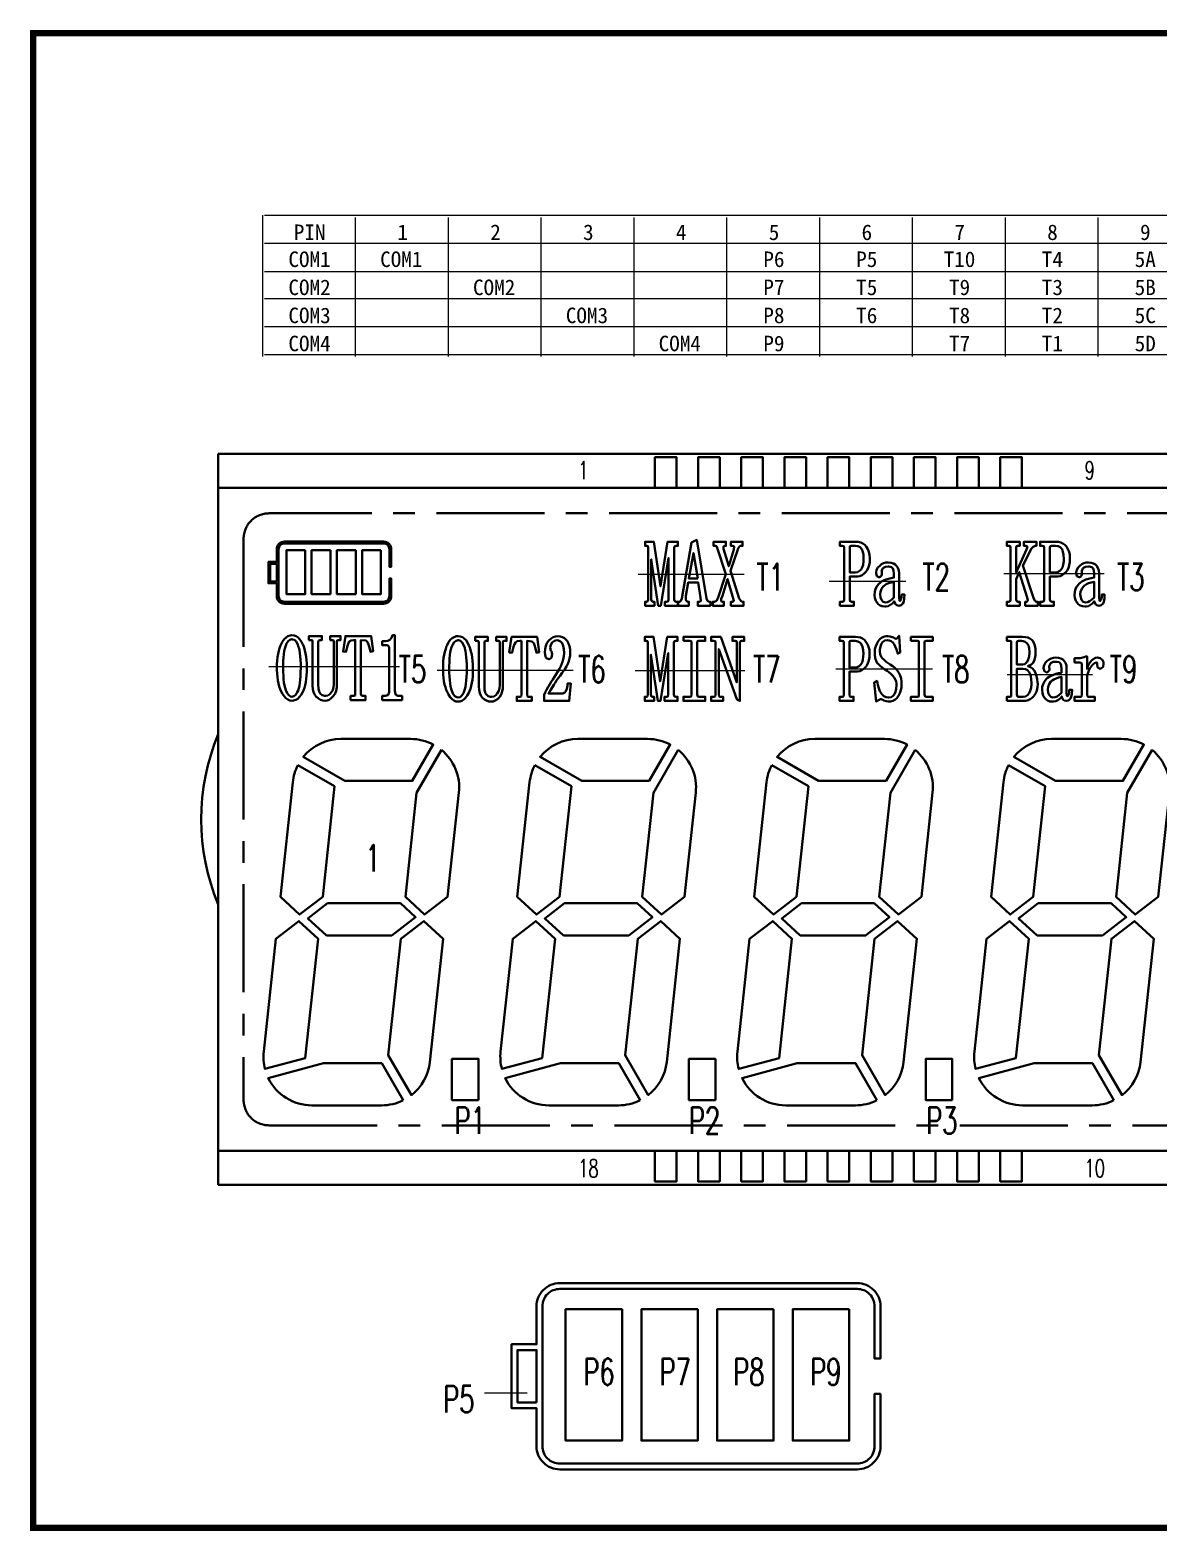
# Model space of a CAD drawing. Header units: millimetres. Extents: x 0 to 299, y 0 to 101.
# Drawn here: x 0 to 66.4, y 0 to 88.3 of the extents above; entities that cross this region are included whole.
import ezdxf

# ---------------------------------------------------------------- set-up
doc = ezdxf.new("R2010")
doc.units = ezdxf.units.MM
doc.linetypes.add('CENTER', pattern=[10.16, 6.35, -1.27, 1.27, -1.27])
doc.layers.get('0').update_dxf_attribs({"lineweight": 35})
doc.layers.add('DIM', color=3, linetype='Continuous', lineweight=18)
doc.layers.add('spec', color=7, linetype='Continuous', lineweight=18)
doc.styles.add('GB字体', font='txt.shx', dxfattribs={"width": 0.666667, "bigfont": 'gbcbig.shx'})
doc.styles.add('WMF-宋体0', font='')
doc.styles.get('WMF-宋体0').set_extended_font_data('宋体')

msp = doc.modelspace()

# ---------------------------------------------------------------- linework, layer by layer
for p, q in [((84.068, 63.385), (11.068, 63.385)), ((11.068, 63.385), (11.068, 20.385)), ((11.068, 22.385), (84.068, 22.385)), ((11.068, 20.385), (84.068, 20.385))]:
    msp.add_line(p, q)
for points in [[(38.043, 61.385), (38.043, 63.185), (36.773, 63.185), (36.773, 61.385)], [(40.583, 61.385), (40.583, 63.185), (39.313, 63.185), (39.313, 61.385)], [(43.123, 61.385), (43.123, 63.185), (41.853, 63.185), (41.853, 61.385)], [(45.663, 61.385), (45.663, 63.185), (44.393, 63.185), (44.393, 61.385)], [(48.203, 61.385), (48.203, 63.185), (46.933, 63.185), (46.933, 61.385)], [(50.743, 61.385), (50.743, 63.185), (49.473, 63.185), (49.473, 61.385)], [(53.283, 61.385), (53.283, 63.185), (52.013, 63.185), (52.013, 61.385)], [(55.823, 61.385), (55.823, 63.185), (54.553, 63.185), (54.553, 61.385)], [(58.363, 61.385), (58.363, 63.185), (57.093, 63.185), (57.093, 61.385)], [(84.068, 61.385), (11.068, 61.385)], [(38.043, 22.385), (38.043, 20.585), (36.773, 20.585), (36.773, 22.385)], [(40.583, 22.385), (40.583, 20.585), (39.313, 20.585), (39.313, 22.385)], [(43.123, 22.385), (43.123, 20.585), (41.853, 20.585), (41.853, 22.385)], [(45.663, 22.385), (45.663, 20.585), (44.393, 20.585), (44.393, 22.385)], [(48.203, 22.385), (48.203, 20.585), (46.933, 20.585), (46.933, 22.385)], [(50.743, 22.385), (50.743, 20.585), (49.473, 20.585), (49.473, 22.385)], [(53.283, 22.385), (53.283, 20.585), (52.013, 20.585), (52.013, 22.385)], [(55.823, 22.385), (55.823, 20.585), (54.553, 20.585), (54.553, 22.385)], [(58.363, 22.385), (58.363, 20.585), (57.093, 20.585), (57.093, 22.385)]]:
    msp.add_lwpolyline(points)
at = {"linetype": 'CENTER'}
msp.add_lwpolyline([(81.068, 59.885), (14.068, 59.885, 0.414214), (12.568, 58.385), (12.568, 25.385, 0.414214), (14.068, 23.885), (81.068, 23.885, 0.414214), (82.568, 25.385), (82.568, 58.385, 0.414214)], format="xyb", close=True, dxfattribs=at)
for points in [[(38.304, 54.731), (38.227, 54.688), (38.136, 54.688), (38.136, 54.448), (38.775, 54.448), (38.775, 54.688), (38.684, 54.688), (38.593, 54.774), (38.58, 54.836), (38.593, 55.036), (38.73, 55.819), (39.308, 55.819), (39.46, 54.927), (39.462, 54.919), (39.476, 54.731), (39.399, 54.688), (39.292, 54.688), (39.292, 54.448), (40.038, 54.448), (40.038, 54.688), (39.947, 54.688), (39.87, 54.731), (39.809, 54.883), (39.231, 58.32), (38.926, 58.169), (38.348, 54.883)], [(16.192, 57.71), (16.192, 55.135), (15.085, 55.135), (15.085, 57.71)], [(17.677, 57.71), (17.677, 55.135), (16.57, 55.135), (16.57, 57.71)], [(19.163, 57.71), (19.163, 55.135), (18.056, 55.135), (18.056, 57.71)], [(20.648, 57.71), (20.648, 55.135), (19.541, 55.135), (19.541, 57.71)], [(36.356, 54.71), (36.279, 54.688), (36.188, 54.688), (36.188, 54.448), (36.736, 54.448), (36.736, 54.688), (36.645, 54.688), (36.584, 54.71), (36.554, 54.819), (36.554, 57.17), (36.964, 54.448), (37.116, 54.448), (37.572, 57.257), (37.572, 54.819), (37.558, 54.71), (37.482, 54.688), (37.36, 54.688), (37.36, 54.448), (38.12, 54.448), (38.12, 54.688), (38.015, 54.688), (37.938, 54.71), (37.908, 54.819), (37.908, 57.864), (37.938, 57.951), (38.015, 57.972), (38.12, 57.972), (38.12, 58.211), (37.512, 58.211), (37.094, 55.596), (36.706, 58.211), (36.188, 58.211), (36.188, 57.972), (36.295, 57.972), (36.356, 57.951), (36.37, 57.864), (36.37, 54.819)], [(39.292, 56.058), (38.76, 56.058), (39.033, 57.542)], [(40.387, 54.731), (40.282, 54.688), (40.175, 54.688), (40.175, 54.448), (40.83, 54.448), (40.83, 54.688), (40.753, 54.688), (40.676, 54.71), (40.662, 54.797), (40.676, 54.861), (40.739, 55.036), (41.042, 56.016), (41.392, 54.819), (41.408, 54.71), (41.347, 54.688), (41.24, 54.688), (41.24, 54.448), (41.986, 54.448), (41.986, 54.688), (41.895, 54.688), (41.818, 54.731), (41.816, 54.733), (41.727, 54.883), (41.226, 56.494), (41.666, 57.821), (41.743, 57.93), (41.788, 57.972), (41.925, 57.972), (41.925, 58.211), (41.24, 58.211), (41.24, 57.972), (41.377, 57.972), (41.438, 57.93), (41.408, 57.755), (41.119, 56.775), (40.814, 57.799), (40.799, 57.93), (40.86, 57.972), (40.951, 57.972), (40.951, 58.211), (40.221, 58.211), (40.221, 57.972), (40.327, 57.972), (40.387, 57.951), (40.434, 57.864), (40.937, 56.297), (40.464, 54.883)], [(47.897, 57.864), (47.897, 54.819), (47.882, 54.71), (47.806, 54.688), (47.654, 54.688), (47.654, 54.448), (48.475, 54.448), (48.475, 54.688), (48.323, 54.688), (48.262, 54.71), (48.232, 54.819), (48.232, 56.167), (48.642, 56.167), (48.701, 56.169), (48.837, 56.196), (48.965, 56.251), (49.083, 56.337), (49.19, 56.449), (49.247, 56.524), (49.322, 56.663), (49.375, 56.829), (49.408, 57.018), (49.418, 57.234), (49.418, 57.25), (49.404, 57.443), (49.363, 57.621), (49.297, 57.783), (49.206, 57.93), (49.115, 58.029), (49.006, 58.11), (48.88, 58.167), (48.739, 58.201), (48.582, 58.211), (47.654, 58.211), (47.654, 57.972), (47.79, 57.972), (47.882, 57.951)], [(48.246, 57.951), (48.323, 57.972), (48.566, 57.972), (48.719, 57.947), (48.842, 57.889), (48.931, 57.799), (48.949, 57.769), (49.008, 57.619), (49.042, 57.434), (49.053, 57.211), (49.049, 57.064), (49.022, 56.859), (48.974, 56.699), (48.901, 56.581), (48.812, 56.495), (48.687, 56.429), (48.551, 56.406), (48.232, 56.406), (48.232, 57.864)], [(58.67, 54.926), (58.714, 54.753), (58.654, 54.688), (58.561, 54.688), (58.561, 54.448), (59.307, 54.448), (59.307, 54.688), (59.185, 54.688), (59.141, 54.731), (59.13, 54.742), (59.048, 54.906), (58.425, 56.82), (58.88, 57.733), (58.914, 57.798), (59.018, 57.908), (59.141, 57.972), (59.216, 57.972), (59.216, 58.211), (58.486, 58.211), (58.486, 57.972), (58.591, 57.972), (58.684, 57.93), (58.684, 57.928), (58.638, 57.755), (58.029, 56.406), (58.029, 57.864), (58.044, 57.951), (58.104, 57.972), (58.242, 57.972), (58.242, 58.211), (57.482, 58.211), (57.482, 57.972), (57.617, 57.972), (57.68, 57.951), (57.694, 57.864), (57.694, 54.819), (57.68, 54.71), (57.617, 54.688), (57.482, 54.688), (57.482, 54.448), (58.242, 54.448), (58.242, 54.688), (58.104, 54.688), (58.06, 54.71), (58.029, 54.819), (58.029, 56.016), (58.211, 56.428), (58.668, 54.927)], [(59.672, 57.864), (59.672, 54.819), (59.658, 54.71), (59.581, 54.688), (59.43, 54.688), (59.43, 54.448), (60.25, 54.448), (60.25, 54.688), (60.099, 54.688), (60.038, 54.71), (60.008, 54.819), (60.008, 56.167), (60.418, 56.167), (60.477, 56.169), (60.612, 56.196), (60.741, 56.251), (60.858, 56.337), (60.965, 56.449), (61.023, 56.524), (61.097, 56.663), (61.151, 56.829), (61.183, 57.018), (61.194, 57.234), (61.194, 57.25), (61.179, 57.443), (61.138, 57.621), (61.072, 57.783), (60.981, 57.93), (60.891, 58.029), (60.782, 58.11), (60.655, 58.167), (60.514, 58.201), (60.357, 58.211), (59.43, 58.211), (59.43, 57.972), (59.565, 57.972), (59.658, 57.951)], [(60.022, 57.951), (60.099, 57.972), (60.341, 57.972), (60.495, 57.947), (60.618, 57.889), (60.707, 57.799), (60.725, 57.769), (60.782, 57.619), (60.817, 57.434), (60.828, 57.211), (60.825, 57.064), (60.798, 56.859), (60.75, 56.699), (60.676, 56.581), (60.587, 56.495), (60.462, 56.429), (60.327, 56.406), (60.008, 56.406), (60.008, 57.864)], [(14.515, 55.882), (14.515, 56.91), (14.139, 56.91), (14.139, 55.882)], [(50.016, 54.469), (50.148, 54.421), (50.301, 54.405), (50.36, 54.407), (50.497, 54.433), (50.621, 54.492), (50.626, 54.494), (50.749, 54.581), (50.849, 54.71), (50.858, 54.667), (50.94, 54.514), (50.997, 54.476), (51.138, 54.448), (51.256, 54.476), (51.366, 54.58), (51.413, 54.687), (51.446, 54.867), (51.457, 55.1), (51.291, 55.1), (51.288, 54.976), (51.259, 54.819), (51.198, 54.731), (51.154, 54.753), (51.138, 54.927), (51.138, 56.342), (51.122, 56.522), (51.065, 56.686), (50.97, 56.82), (50.911, 56.877), (50.799, 56.941), (50.662, 56.981), (50.499, 56.993), (50.365, 56.984), (50.228, 56.948), (50.105, 56.886), (49.996, 56.799), (49.896, 56.699), (49.812, 56.558), (49.784, 56.406), (49.786, 56.365), (49.83, 56.189), (49.952, 56.124), (50.012, 56.132), (50.103, 56.233), (50.121, 56.29), (50.119, 56.472), (50.112, 56.499), (50.18, 56.645), (50.219, 56.683), (50.337, 56.736), (50.499, 56.754), (50.542, 56.754), (50.695, 56.722), (50.772, 56.645), (50.815, 56.52), (50.835, 56.319), (50.835, 56.101), (50.669, 56.071), (50.505, 56.03), (50.357, 55.983), (50.225, 55.93), (50.112, 55.871), (50.016, 55.805), (49.936, 55.732), (49.93, 55.727), (49.827, 55.589), (49.752, 55.434), (49.707, 55.265), (49.693, 55.079), (49.709, 54.911), (49.764, 54.746), (49.861, 54.601), (49.907, 54.549)], [(61.791, 54.469), (61.923, 54.421), (62.077, 54.405), (62.136, 54.407), (62.273, 54.433), (62.396, 54.492), (62.401, 54.494), (62.524, 54.581), (62.624, 54.71), (62.633, 54.667), (62.715, 54.514), (62.772, 54.476), (62.913, 54.448), (63.031, 54.476), (63.142, 54.58), (63.188, 54.687), (63.222, 54.867), (63.233, 55.1), (63.067, 55.1), (63.063, 54.976), (63.035, 54.819), (62.974, 54.731), (62.929, 54.753), (62.913, 54.927), (62.913, 56.342), (62.897, 56.522), (62.84, 56.686), (62.746, 56.82), (62.685, 56.877), (62.574, 56.941), (62.437, 56.981), (62.275, 56.993), (62.141, 56.984), (62.004, 56.948), (61.881, 56.886), (61.772, 56.799), (61.672, 56.699), (61.588, 56.558), (61.559, 56.406), (61.561, 56.365), (61.606, 56.189), (61.727, 56.124), (61.788, 56.132), (61.879, 56.233), (61.897, 56.29), (61.895, 56.472), (61.888, 56.499), (61.955, 56.645), (61.995, 56.683), (62.112, 56.736), (62.275, 56.754), (62.318, 56.754), (62.471, 56.722), (62.548, 56.645), (62.59, 56.52), (62.61, 56.319), (62.61, 56.101), (62.444, 56.071), (62.28, 56.03), (62.132, 55.983), (62, 55.93), (61.888, 55.871), (61.791, 55.805), (61.711, 55.732), (61.706, 55.727), (61.602, 55.589), (61.527, 55.434), (61.483, 55.265), (61.468, 55.079), (61.485, 54.911), (61.54, 54.746), (61.636, 54.601), (61.683, 54.549)], [(50.332, 54.644), (50.2, 54.681), (50.103, 54.797), (50.05, 54.927), (50.027, 55.122), (50.044, 55.275), (50.105, 55.436), (50.21, 55.58), (50.28, 55.645), (50.385, 55.712), (50.513, 55.771), (50.662, 55.821), (50.835, 55.862), (50.835, 54.927), (50.811, 54.906), (50.69, 54.799), (50.576, 54.71), (50.465, 54.663)], [(62.107, 54.644), (61.975, 54.681), (61.879, 54.797), (61.825, 54.927), (61.802, 55.122), (61.82, 55.275), (61.881, 55.436), (61.986, 55.58), (62.055, 55.645), (62.161, 55.712), (62.289, 55.771), (62.437, 55.821), (62.61, 55.862), (62.61, 54.927), (62.587, 54.906), (62.466, 54.799), (62.351, 54.71), (62.241, 54.663)], [(14.772, 52.189), (14.742, 52.119), (14.686, 51.962), (14.638, 51.797), (14.599, 51.618), (14.569, 51.429), (14.545, 51.229), (14.533, 51.019), (14.529, 50.798), (14.529, 50.675), (14.54, 50.457), (14.558, 50.25), (14.585, 50.057), (14.622, 49.875), (14.669, 49.706), (14.724, 49.549), (14.788, 49.405), (14.856, 49.273), (14.954, 49.124), (15.059, 49.009), (15.17, 48.926), (15.288, 48.877), (15.411, 48.86), (15.51, 48.869), (15.634, 48.91), (15.75, 48.982), (15.857, 49.083), (15.956, 49.217), (16.051, 49.383), (16.087, 49.467), (16.142, 49.619), (16.188, 49.783), (16.226, 49.959), (16.256, 50.15), (16.278, 50.352), (16.29, 50.568), (16.294, 50.798), (16.294, 50.839), (16.288, 51.051), (16.272, 51.254), (16.249, 51.449), (16.217, 51.636), (16.174, 51.814), (16.124, 51.984), (16.065, 52.146), (16.056, 52.166), (15.976, 52.332), (15.885, 52.469), (15.782, 52.574), (15.669, 52.651), (15.546, 52.696), (15.411, 52.712), (15.304, 52.701), (15.179, 52.66), (15.065, 52.589), (14.958, 52.487), (14.861, 52.353)], [(15.23, 49.18), (15.134, 49.306), (15.047, 49.492), (15.007, 49.611), (14.974, 49.761), (14.945, 49.931), (14.922, 50.122), (14.906, 50.334), (14.897, 50.566), (14.893, 50.819), (14.895, 50.939), (14.9, 51.179), (14.913, 51.399), (14.933, 51.597), (14.959, 51.773), (14.991, 51.927), (15.031, 52.059), (15.1, 52.219), (15.193, 52.36), (15.296, 52.444), (15.411, 52.473), (15.437, 52.471), (15.555, 52.435), (15.657, 52.346), (15.741, 52.207), (15.807, 52.016), (15.814, 51.987), (15.849, 51.834), (15.878, 51.666), (15.899, 51.479), (15.915, 51.276), (15.926, 51.056), (15.928, 50.819), (15.928, 50.803), (15.924, 50.544), (15.915, 50.309), (15.899, 50.095), (15.878, 49.906), (15.851, 49.736), (15.817, 49.592), (15.776, 49.469), (15.728, 49.356), (15.637, 49.214), (15.532, 49.128), (15.411, 49.099), (15.337, 49.112)], [(16.415, 52.428), (16.538, 52.428), (16.613, 52.407), (16.629, 52.319), (16.629, 49.756), (16.647, 49.545), (16.69, 49.365), (16.754, 49.217), (16.841, 49.099), (16.85, 49.091), (16.966, 48.991), (17.089, 48.918), (17.221, 48.875), (17.358, 48.86), (17.478, 48.875), (17.605, 48.923), (17.728, 49.005), (17.845, 49.121), (17.867, 49.149), (17.951, 49.289), (18.011, 49.451), (18.047, 49.633), (18.06, 49.84), (18.06, 52.319), (18.074, 52.407), (18.134, 52.428), (18.272, 52.428), (18.272, 52.667), (17.664, 52.667), (17.664, 52.428), (17.801, 52.428), (17.862, 52.407), (17.876, 52.319), (17.876, 49.84), (17.862, 49.656), (17.81, 49.485), (17.724, 49.339), (17.644, 49.246), (17.524, 49.169), (17.389, 49.144), (17.326, 49.148), (17.189, 49.187), (17.086, 49.274), (17.078, 49.281), (17.014, 49.401), (16.977, 49.579), (16.962, 49.818), (16.962, 52.319), (16.995, 52.407), (17.055, 52.428), (17.177, 52.428), (17.177, 52.667), (16.415, 52.667)], [(19.124, 49.165), (19.048, 49.144), (18.866, 49.144), (18.866, 48.903), (19.749, 48.903), (19.749, 49.144), (19.565, 49.144), (19.504, 49.165), (19.474, 49.274), (19.474, 52.428), (19.761, 52.403), (19.854, 52.319), (19.865, 52.3), (19.911, 52.178), (19.968, 51.989), (20.038, 51.732), (20.189, 51.775), (20.068, 52.667), (18.561, 52.667), (18.423, 51.754), (18.591, 51.732), (18.621, 51.855), (18.686, 52.084), (18.741, 52.246), (18.789, 52.341), (18.893, 52.407), (19.048, 52.428), (19.139, 52.428), (19.139, 49.274)], [(21.263, 52.556), (21.163, 52.449), (21.054, 52.385), (20.905, 52.364), (20.723, 52.364), (20.723, 52.125), (21.026, 52.125), (21.103, 52.08), (21.133, 51.993), (21.133, 49.447), (21.128, 49.36), (21.072, 49.208), (21.046, 49.182), (20.905, 49.144), (20.723, 49.144), (20.723, 48.903), (21.893, 48.903), (21.893, 49.144), (21.697, 49.144), (21.648, 49.146), (21.529, 49.208), (21.499, 49.253), (21.468, 49.447), (21.468, 52.712), (21.331, 52.712)], [(24.543, 52.138), (24.515, 52.068), (24.458, 51.911), (24.41, 51.745), (24.37, 51.567), (24.34, 51.378), (24.319, 51.178), (24.304, 50.968), (24.301, 50.746), (24.303, 50.623), (24.311, 50.406), (24.329, 50.199), (24.358, 50.006), (24.394, 49.824), (24.44, 49.655), (24.495, 49.498), (24.559, 49.353), (24.629, 49.221), (24.727, 49.073), (24.831, 48.957), (24.941, 48.875), (25.059, 48.825), (25.184, 48.809), (25.284, 48.818), (25.405, 48.859), (25.521, 48.931), (25.628, 49.032), (25.73, 49.166), (25.822, 49.332), (25.858, 49.416), (25.913, 49.567), (25.96, 49.731), (25.999, 49.908), (26.027, 50.099), (26.049, 50.3), (26.061, 50.516), (26.065, 50.746), (26.065, 50.787), (26.06, 51), (26.045, 51.203), (26.02, 51.397), (25.988, 51.585), (25.947, 51.763), (25.897, 51.933), (25.837, 52.095), (25.829, 52.115), (25.747, 52.28), (25.656, 52.418), (25.553, 52.523), (25.441, 52.6), (25.318, 52.644), (25.184, 52.66), (25.077, 52.65), (24.952, 52.609), (24.836, 52.537), (24.729, 52.436), (24.633, 52.302)], [(25.004, 49.129), (24.905, 49.255), (24.818, 49.441), (24.779, 49.56), (24.745, 49.71), (24.716, 49.879), (24.695, 50.07), (24.679, 50.283), (24.668, 50.515), (24.666, 50.768), (24.666, 50.887), (24.674, 51.128), (24.686, 51.348), (24.706, 51.546), (24.731, 51.722), (24.763, 51.876), (24.802, 52.008), (24.873, 52.168), (24.966, 52.309), (25.07, 52.393), (25.184, 52.421), (25.209, 52.42), (25.328, 52.384), (25.428, 52.295), (25.512, 52.156), (25.578, 51.965), (25.587, 51.936), (25.621, 51.783), (25.649, 51.615), (25.672, 51.428), (25.689, 51.224), (25.697, 51.005), (25.701, 50.768), (25.701, 50.752), (25.697, 50.493), (25.687, 50.258), (25.672, 50.044), (25.651, 49.855), (25.623, 49.685), (25.589, 49.541), (25.548, 49.417), (25.501, 49.305), (25.408, 49.162), (25.303, 49.077), (25.184, 49.048), (25.109, 49.061)], [(26.188, 52.377), (26.309, 52.377), (26.386, 52.355), (26.4, 52.268), (26.4, 49.767), (26.402, 49.705), (26.42, 49.494), (26.461, 49.314), (26.525, 49.166), (26.614, 49.048), (26.621, 49.039), (26.739, 48.939), (26.862, 48.866), (26.992, 48.823), (27.132, 48.809), (27.251, 48.823), (27.376, 48.872), (27.499, 48.954), (27.619, 49.07), (27.64, 49.098), (27.724, 49.237), (27.783, 49.4), (27.818, 49.582), (27.831, 49.789), (27.831, 52.268), (27.847, 52.355), (27.908, 52.377), (28.043, 52.377), (28.043, 52.616), (27.435, 52.616), (27.435, 52.377), (27.572, 52.377), (27.633, 52.355), (27.649, 52.268), (27.649, 49.789), (27.633, 49.605), (27.583, 49.434), (27.496, 49.287), (27.415, 49.195), (27.296, 49.118), (27.162, 49.093), (27.098, 49.096), (26.962, 49.136), (26.857, 49.223), (26.85, 49.23), (26.786, 49.35), (26.748, 49.528), (26.736, 49.767), (26.736, 52.268), (26.766, 52.355), (26.827, 52.377), (26.948, 52.377), (26.948, 52.616), (26.188, 52.616)], [(28.896, 49.114), (28.821, 49.093), (28.637, 49.093), (28.637, 48.852), (29.52, 48.852), (29.52, 49.093), (29.338, 49.093), (29.276, 49.114), (29.245, 49.223), (29.245, 52.377), (29.533, 52.352), (29.627, 52.268), (29.638, 52.248), (29.682, 52.127), (29.741, 51.938), (29.809, 51.681), (29.961, 51.724), (29.839, 52.616), (28.334, 52.616), (28.197, 51.703), (28.364, 51.681), (28.395, 51.804), (28.457, 52.033), (28.514, 52.195), (28.562, 52.289), (28.664, 52.355), (28.821, 52.377), (28.912, 52.377), (28.912, 49.223)], [(31.621, 49.753), (31.582, 49.555), (31.529, 49.417), (31.468, 49.341), (31.347, 49.287), (30.508, 49.287), (30.544, 49.341), (30.63, 49.48), (30.769, 49.701), (30.824, 49.79), (30.903, 49.912), (30.988, 50.042), (31.084, 50.181), (31.188, 50.331), (31.3, 50.49), (31.422, 50.659), (31.463, 50.714), (31.563, 50.869), (31.639, 51.025), (31.696, 51.18), (31.744, 51.342), (31.777, 51.531), (31.787, 51.724), (31.78, 51.877), (31.748, 52.063), (31.689, 52.229), (31.605, 52.377), (31.555, 52.445), (31.456, 52.539), (31.336, 52.607), (31.199, 52.646), (31.042, 52.66), (30.911, 52.646), (30.781, 52.602), (30.658, 52.527), (30.54, 52.421), (30.501, 52.377), (30.412, 52.239), (30.348, 52.081), (30.309, 51.902), (30.296, 51.703), (30.307, 51.56), (30.357, 51.397), (30.392, 51.358), (30.524, 51.312), (30.56, 51.314), (30.676, 51.376), (30.69, 51.406), (30.722, 51.594), (30.676, 51.769), (30.655, 51.804), (30.615, 51.986), (30.639, 52.148), (30.722, 52.289), (30.742, 52.309), (30.862, 52.393), (30.995, 52.421), (31.093, 52.411), (31.22, 52.354), (31.316, 52.247), (31.322, 52.238), (31.377, 52.088), (31.411, 51.902), (31.422, 51.681), (31.422, 51.66), (31.409, 51.485), (31.373, 51.296), (31.316, 51.094), (31.299, 51.051), (31.233, 50.896), (31.156, 50.739), (31.067, 50.581), (30.965, 50.42), (30.862, 50.268), (30.758, 50.113), (30.665, 49.967), (30.581, 49.83), (30.508, 49.701), (30.49, 49.671), (30.389, 49.501), (30.309, 49.344), (30.25, 49.202), (30.25, 48.852), (31.727, 48.852), (31.818, 49.876), (31.636, 49.876)], [(36.338, 49.114), (36.261, 49.093), (36.17, 49.093), (36.17, 48.852), (36.718, 48.852), (36.718, 49.093), (36.627, 49.093), (36.566, 49.114), (36.536, 49.223), (36.536, 51.574), (36.946, 48.852), (37.097, 48.852), (37.554, 51.661), (37.554, 49.223), (37.54, 49.114), (37.463, 49.093), (37.342, 49.093), (37.342, 48.852), (38.102, 48.852), (38.102, 49.093), (37.996, 49.093), (37.92, 49.114), (37.889, 49.223), (37.889, 52.268), (37.92, 52.355), (37.996, 52.377), (38.102, 52.377), (38.102, 52.616), (37.493, 52.616), (37.076, 50.001), (36.687, 52.616), (36.17, 52.616), (36.17, 52.377), (36.277, 52.377), (36.338, 52.355), (36.352, 52.268), (36.352, 49.223)], [(38.451, 52.377), (38.833, 52.377), (38.908, 52.355), (38.924, 52.268), (38.924, 49.223), (38.908, 49.114), (38.833, 49.093), (38.451, 49.093), (38.451, 48.852), (39.73, 48.852), (39.73, 49.093), (39.35, 49.093), (39.29, 49.114), (39.259, 49.223), (39.259, 52.268), (39.274, 52.355), (39.35, 52.377), (39.73, 52.377), (39.73, 52.616), (38.451, 52.616)], [(40.324, 49.114), (40.248, 49.093), (40.08, 49.093), (40.08, 48.852), (40.781, 48.852), (40.781, 49.093), (40.613, 49.093), (40.553, 49.114), (40.522, 49.223), (40.522, 51.902), (41.587, 48.961), (41.632, 48.918), (41.769, 48.852), (41.769, 52.268), (41.8, 52.355), (41.86, 52.377), (42.028, 52.377), (42.028, 52.616), (41.329, 52.616), (41.329, 52.377), (41.496, 52.377), (41.571, 52.355), (41.587, 52.268), (41.587, 49.94), (40.644, 52.616), (40.08, 52.616), (40.08, 52.377), (40.233, 52.377), (40.324, 52.355), (40.339, 52.268), (40.339, 49.223)], [(47.879, 52.268), (47.879, 49.223), (47.863, 49.114), (47.788, 49.093), (47.635, 49.093), (47.635, 48.852), (48.457, 48.852), (48.457, 49.093), (48.306, 49.093), (48.245, 49.114), (48.215, 49.223), (48.215, 50.572), (48.625, 50.572), (48.684, 50.573), (48.819, 50.6), (48.946, 50.655), (49.064, 50.741), (49.173, 50.853), (49.23, 50.928), (49.305, 51.067), (49.358, 51.233), (49.39, 51.422), (49.401, 51.638), (49.401, 51.654), (49.387, 51.847), (49.346, 52.025), (49.28, 52.188), (49.189, 52.334), (49.098, 52.434), (48.989, 52.514), (48.862, 52.571), (48.721, 52.605), (48.564, 52.616), (47.635, 52.616), (47.635, 52.377), (47.772, 52.377), (47.863, 52.355)], [(48.229, 52.355), (48.306, 52.377), (48.548, 52.377), (48.702, 52.352), (48.823, 52.293), (48.914, 52.204), (48.932, 52.173), (48.989, 52.024), (49.024, 51.838), (49.035, 51.615), (49.032, 51.469), (49.005, 51.264), (48.957, 51.103), (48.884, 50.985), (48.794, 50.9), (48.669, 50.834), (48.534, 50.811), (48.215, 50.811), (48.215, 52.268)], [(50.223, 48.897), (50.243, 48.882), (50.368, 48.827), (50.512, 48.809), (50.633, 48.818), (50.771, 48.856), (50.894, 48.92), (50.999, 49.014), (51.09, 49.136), (51.099, 49.152), (51.183, 49.307), (51.242, 49.476), (51.276, 49.658), (51.288, 49.853), (51.283, 49.987), (51.252, 50.172), (51.199, 50.345), (51.12, 50.506), (51.087, 50.566), (50.999, 50.684), (50.892, 50.793), (50.765, 50.893), (50.617, 50.985), (50.548, 51.035), (50.384, 51.158), (50.253, 51.264), (50.161, 51.351), (50.1, 51.421), (50.032, 51.571), (50.009, 51.769), (50.013, 51.858), (50.041, 52.045), (50.1, 52.225), (50.177, 52.33), (50.295, 52.398), (50.451, 52.421), (50.544, 52.412), (50.673, 52.363), (50.785, 52.268), (50.839, 52.189), (50.908, 52.05), (50.981, 51.867), (51.06, 51.638), (51.197, 51.703), (51.136, 52.682), (51.095, 52.632), (50.999, 52.53), (50.953, 52.507), (50.912, 52.516), (50.771, 52.594), (50.74, 52.609), (50.608, 52.648), (50.466, 52.66), (50.371, 52.655), (50.23, 52.623), (50.105, 52.562), (49.997, 52.473), (49.904, 52.355), (49.838, 52.243), (49.763, 52.074), (49.72, 51.901), (49.706, 51.724), (49.709, 51.572), (49.736, 51.374), (49.786, 51.207), (49.857, 51.071), (49.92, 51.003), (50.018, 50.916), (50.136, 50.821), (50.275, 50.721), (50.435, 50.614), (50.53, 50.548), (50.66, 50.44), (50.767, 50.331), (50.846, 50.224), (50.872, 50.183), (50.956, 50.013), (50.983, 49.853), (50.981, 49.769), (50.963, 49.555), (50.924, 49.38), (50.862, 49.244), (50.79, 49.148), (50.674, 49.073), (50.526, 49.048), (50.505, 49.048), (50.368, 49.075), (50.243, 49.139), (50.132, 49.244), (50.082, 49.307), (50.011, 49.432), (49.948, 49.594), (49.891, 49.792), (49.841, 50.028), (49.676, 49.94), (49.797, 48.809), (49.852, 48.848), (49.965, 48.918), (50.025, 48.961), (50.079, 48.954)], [(51.836, 52.377), (52.216, 52.377), (52.292, 52.355), (52.307, 52.268), (52.307, 49.223), (52.292, 49.114), (52.216, 49.093), (51.836, 49.093), (51.836, 48.852), (53.115, 48.852), (53.115, 49.093), (52.733, 49.093), (52.672, 49.114), (52.642, 49.223), (52.642, 52.268), (52.658, 52.355), (52.733, 52.377), (53.115, 52.377), (53.115, 52.616), (51.836, 52.616)], [(57.482, 48.852), (58.47, 48.852), (58.586, 48.859), (58.728, 48.891), (58.855, 48.948), (58.967, 49.029), (59.064, 49.136), (59.092, 49.171), (59.18, 49.31), (59.242, 49.469), (59.28, 49.651), (59.292, 49.853), (59.29, 49.935), (59.271, 50.129), (59.231, 50.313), (59.171, 50.484), (59.162, 50.506), (59.087, 50.638), (58.987, 50.748), (58.862, 50.834), (58.714, 50.898), (58.746, 50.909), (58.887, 50.982), (58.998, 51.08), (59.078, 51.203), (59.126, 51.348), (59.16, 51.535), (59.171, 51.747), (59.162, 51.92), (59.13, 52.111), (59.071, 52.27), (58.987, 52.398), (58.942, 52.443), (58.837, 52.519), (58.712, 52.573), (58.57, 52.605), (58.409, 52.616), (57.482, 52.616), (57.482, 52.377), (57.633, 52.377), (57.724, 52.355), (57.74, 52.268), (57.74, 49.223), (57.724, 49.114), (57.649, 49.093), (57.482, 49.093)], [(58.09, 52.355), (58.167, 52.377), (58.332, 52.377), (58.432, 52.368), (58.564, 52.318), (58.668, 52.225), (58.743, 52.116), (58.789, 51.947), (58.805, 51.724), (58.805, 51.672), (58.786, 51.46), (58.739, 51.289), (58.668, 51.158), (58.648, 51.132), (58.532, 51.021), (58.409, 50.985), (58.074, 50.985), (58.074, 52.268)], [(59.874, 48.873), (60.006, 48.825), (60.159, 48.809), (60.218, 48.811), (60.357, 48.838), (60.478, 48.897), (60.484, 48.898), (60.607, 48.986), (60.707, 49.114), (60.716, 49.071), (60.798, 48.918), (60.855, 48.881), (60.996, 48.852), (61.115, 48.881), (61.224, 48.984), (61.27, 49.091), (61.304, 49.271), (61.317, 49.505), (61.149, 49.505), (61.145, 49.38), (61.119, 49.223), (61.056, 49.136), (61.012, 49.157), (60.996, 49.332), (60.996, 50.746), (60.98, 50.927), (60.924, 51.091), (60.83, 51.224), (60.769, 51.282), (60.657, 51.346), (60.519, 51.385), (60.357, 51.397), (60.223, 51.389), (60.086, 51.353), (59.965, 51.29), (59.856, 51.203), (59.754, 51.103), (59.67, 50.962), (59.642, 50.811), (59.644, 50.77), (59.688, 50.593), (59.809, 50.529), (59.87, 50.536), (59.961, 50.638), (59.979, 50.695), (59.977, 50.877), (59.97, 50.903), (60.038, 51.05), (60.077, 51.087), (60.195, 51.141), (60.357, 51.158), (60.4, 51.158), (60.553, 51.126), (60.632, 51.05), (60.673, 50.925), (60.692, 50.723), (60.692, 50.506), (60.526, 50.475), (60.362, 50.434), (60.214, 50.388), (60.082, 50.334), (59.97, 50.275), (59.874, 50.209), (59.793, 50.136), (59.79, 50.131), (59.685, 49.994), (59.61, 49.838), (59.565, 49.669), (59.551, 49.483), (59.567, 49.316), (59.622, 49.15), (59.718, 49.005), (59.765, 48.954)], [(62.792, 51.05), (62.788, 51.01), (62.822, 50.832), (62.849, 50.802), (62.974, 50.746), (63.01, 50.748), (63.127, 50.832), (63.14, 50.862), (63.172, 51.05), (63.163, 51.132), (63.081, 51.289), (63.077, 51.292), (62.968, 51.373), (62.822, 51.397), (62.819, 51.397), (62.688, 51.376), (62.564, 51.31), (62.442, 51.203), (62.43, 51.189), (62.328, 51.053), (62.25, 50.896), (62.198, 50.723), (62.198, 51.463), (62.093, 51.463), (62.025, 51.431), (61.879, 51.376), (61.766, 51.362), (61.636, 51.355), (61.468, 51.355), (61.468, 51.116), (61.804, 51.116), (61.879, 51.071), (61.895, 50.985), (61.895, 49.223), (61.879, 49.114), (61.804, 49.093), (61.468, 49.093), (61.468, 48.852), (62.655, 48.852), (62.655, 49.093), (62.289, 49.093), (62.228, 49.114), (62.198, 49.223), (62.198, 50.354), (62.235, 50.461), (62.31, 50.641), (62.389, 50.795), (62.473, 50.919), (62.501, 50.952), (62.631, 51.075), (62.731, 51.116), (62.792, 51.094)], [(58.573, 50.714), (58.695, 50.65), (58.789, 50.55), (58.832, 50.47), (58.885, 50.313), (58.916, 50.122), (58.926, 49.897), (58.925, 49.826), (58.905, 49.619), (58.86, 49.446), (58.789, 49.31), (58.7, 49.191), (58.582, 49.116), (58.439, 49.093), (58.167, 49.093), (58.104, 49.114), (58.074, 49.223), (58.074, 50.746), (58.379, 50.746), (58.429, 50.745)], [(60.189, 49.048), (60.057, 49.086), (59.961, 49.202), (59.909, 49.332), (59.886, 49.526), (59.902, 49.68), (59.963, 49.84), (60.068, 49.985), (60.139, 50.049), (60.245, 50.117), (60.371, 50.176), (60.521, 50.226), (60.692, 50.267), (60.692, 49.332), (60.669, 49.31), (60.548, 49.203), (60.434, 49.114), (60.323, 49.068)], [(17.449, 35.047), (21.289, 35.047), (22.688, 36.126), (21.794, 36.953), (17.511, 36.953), (16.354, 36.06)], [(31.387, 35.047), (35.227, 35.047), (36.626, 36.126), (35.733, 36.953), (31.45, 36.953), (30.292, 36.06)], [(45.325, 35.047), (49.165, 35.047), (50.564, 36.126), (49.671, 36.953), (45.388, 36.953), (44.23, 36.06)], [(59.263, 35.047), (63.103, 35.047), (64.502, 36.126), (63.609, 36.953), (59.326, 36.953), (58.168, 36.06)], [(26.391, 25.376), (24.83, 25.376), (24.83, 27.795), (26.391, 27.795)], [(40.329, 25.376), (38.768, 25.376), (38.768, 27.795), (40.329, 27.795)], [(54.267, 25.376), (52.706, 25.376), (52.706, 27.795), (54.267, 27.795)], [(34.836, 13.069), (34.836, 5.343), (31.514, 5.343), (31.514, 13.069)], [(39.292, 13.069), (39.292, 5.343), (35.971, 5.343), (35.971, 13.069)], [(43.749, 13.069), (43.749, 5.343), (40.427, 5.343), (40.427, 13.069)], [(48.205, 13.069), (48.205, 5.343), (44.883, 5.343), (44.883, 13.069)], [(29.804, 7.585), (29.804, 10.668), (28.678, 10.668), (28.678, 7.585)]]:
    msp.add_lwpolyline(points, close=True)
for points in [[(21.26, 57.766, 0.414214), (20.804, 58.223), (14.971, 58.223, 0.414214), (14.515, 57.766), (14.515, 57.024), (14.025, 57.024), (14.025, 55.768), (14.515, 55.768), (14.515, 55.026, 0.414214), (14.971, 54.569), (20.804, 54.569, 0.414214), (21.26, 55.026), (21.26, 56.049), (21.146, 56.049), (21.146, 55.026, -0.414214), (20.804, 54.684), (14.971, 54.684, -0.414214), (14.629, 55.026), (14.629, 57.766, -0.414214), (14.971, 58.109), (20.804, 58.109, -0.414214), (21.146, 57.766), (21.146, 56.743), (21.26, 56.743)], [(18.298, 46.613, 0.226496), (16.079, 45.554), (18.527, 44.141), (22.493, 44.141), (23.73, 46.283, 0.12198), (22.399, 46.613)], [(24.207, 45.967), (22.747, 43.439), (22.088, 37.329), (23.218, 36.283), (24.574, 37.329), (25.235, 43.454, 0.253222)], [(32.236, 46.613, 0.226496), (30.017, 45.554), (32.465, 44.141), (36.431, 44.141), (37.668, 46.283, 0.12198), (36.337, 46.613)], [(38.145, 45.967), (36.685, 43.439), (36.026, 37.329), (37.156, 36.283), (38.512, 37.329), (39.173, 43.454, 0.253222)], [(46.174, 46.613, 0.226496), (43.955, 45.554), (46.403, 44.141), (50.37, 44.141), (51.607, 46.283, 0.12198), (50.275, 46.613)], [(52.083, 45.967), (50.623, 43.439), (49.964, 37.329), (51.094, 36.283), (52.451, 37.329), (53.112, 43.454, 0.253222)], [(60.112, 46.613, 0.226496), (57.894, 45.554), (60.341, 44.141), (64.308, 44.141), (65.545, 46.283, 0.12198), (64.214, 46.613)], [(66.021, 45.967), (64.561, 43.439), (63.902, 37.329), (65.033, 36.283), (66.389, 37.329), (67.05, 43.454, 0.253222)], [(15.766, 45.075, 0.093196), (15.461, 44.066), (14.734, 37.329), (15.865, 36.283), (17.221, 37.329), (17.923, 43.83)], [(29.704, 45.075, 0.093196), (29.399, 44.066), (28.673, 37.329), (29.803, 36.283), (31.159, 37.329), (31.861, 43.83)], [(43.642, 45.075, 0.093196), (43.338, 44.066), (42.611, 37.329), (43.741, 36.283), (45.097, 37.329), (45.799, 43.83)], [(57.581, 45.075, 0.093196), (57.276, 44.066), (56.549, 37.329), (57.679, 36.283), (59.036, 37.329), (59.737, 43.83)], [(13.752, 28.221, 0.090154), (13.825, 27.203), (16.197, 27.839), (16.954, 34.857), (15.824, 35.903), (14.468, 34.857)], [(21.083, 28.016), (22.441, 25.663, 0.2033), (23.526, 27.609), (24.308, 34.857), (23.177, 35.903), (21.821, 34.857)], [(27.69, 28.221, 0.090154), (27.764, 27.203), (30.135, 27.839), (30.892, 34.857), (29.762, 35.903), (28.406, 34.857)], [(35.021, 28.016), (36.379, 25.663, 0.2033), (37.464, 27.609), (38.246, 34.857), (37.115, 35.903), (35.759, 34.857)], [(41.628, 28.221, 0.090154), (41.702, 27.203), (44.073, 27.839), (44.831, 34.857), (43.7, 35.903), (42.344, 34.857)], [(48.959, 28.016), (50.317, 25.663, 0.2033), (51.402, 27.609), (52.184, 34.857), (51.053, 35.903), (49.697, 34.857)], [(55.566, 28.221, 0.090154), (55.64, 27.203), (58.012, 27.839), (58.769, 34.857), (57.638, 35.903), (56.282, 34.857)], [(62.897, 28.016), (64.255, 25.663, 0.2033), (65.34, 27.609), (66.122, 34.857), (64.992, 35.903), (63.635, 34.857)], [(21.957, 25.36, -0.115654), (20.689, 25.062), (16.588, 25.062, -0.28687), (14.023, 26.666), (17.266, 27.535), (20.701, 27.535)], [(35.895, 25.36, -0.115654), (34.627, 25.062), (30.526, 25.062, -0.28687), (27.961, 26.666), (31.205, 27.535), (34.64, 27.535)], [(49.834, 25.36, -0.115654), (48.566, 25.062), (44.464, 25.062, -0.28687), (41.9, 26.666), (45.143, 27.535), (48.578, 27.535)], [(63.772, 25.36, -0.115654), (62.504, 25.062), (58.402, 25.062, -0.28687), (55.838, 26.666), (59.081, 27.535), (62.516, 27.535)], [(50.041, 13.236, 0.414214), (48.671, 14.606), (31.174, 14.606, 0.414214), (29.804, 13.236), (29.804, 11.01), (28.336, 11.01), (28.336, 7.243), (29.804, 7.243), (29.804, 5.017, 0.414214), (31.174, 3.647), (48.671, 3.647, 0.414214), (50.041, 5.017), (50.041, 8.086), (49.699, 8.086), (49.699, 5.017, -0.414214), (48.671, 3.989), (31.174, 3.989, -0.414214), (30.147, 5.017), (30.147, 13.236, -0.414214), (31.174, 14.264), (48.671, 14.264, -0.414214), (49.699, 13.236), (49.699, 10.167), (50.041, 10.167)]]:
    msp.add_lwpolyline(points, format="xyb", close=True)
msp.add_lwpolyline([(11.068, 46.885, 0.2), (11.068, 36.885)], format="xyb")
at = {"layer": 'DIM'}
for p, q in [((35.794, 56.311), (42.013, 56.311)), ((47.024, 55.9), (51.531, 55.9)), ((57.298, 56.346), (63.209, 56.346)), ((14.044, 50.88), (21.741, 50.88)), ((23.95, 50.654), (31.968, 50.654)), ((35.61, 50.644), (42.066, 50.644)), ((47.424, 50.743), (53.105, 50.743)), ((57.488, 50.404), (62.521, 50.404)), ((29.253, 8.142), (26.734, 8.142))]:
    msp.add_line(p, q, dxfattribs=at)
at = {"layer": 'DIM', "lineweight": 0}
for points in [[(13.679, 77.42), (13.679, 69.1)], [(13.807, 77.42), (117.525, 77.42)], [(19.142, 77.293), (19.142, 69.1)], [(24.604, 77.293), (24.604, 69.1)], [(30.066, 77.293), (30.066, 69.1)], [(35.528, 77.293), (35.528, 69.1)], [(40.991, 77.293), (40.991, 69.1)], [(46.453, 77.293), (46.453, 69.1)], [(51.915, 77.293), (51.915, 69.1)], [(57.377, 77.293), (57.377, 69.1)], [(62.839, 77.293), (62.839, 69.1)], [(13.807, 75.769), (117.525, 75.769)], [(13.807, 74.117), (117.525, 74.117)], [(13.807, 72.529), (117.525, 72.529)], [(13.807, 70.878), (117.525, 70.878)], [(13.807, 69.227), (117.525, 69.227)]]:
    msp.add_lwpolyline(points, dxfattribs=at)
at = {"layer": 'spec', "color": 0, "lineweight": 13}
msp.add_lwpolyline([(127.639, 88.13, 0.364, 0.364, 0), (0.182, 88.13, 0.364, 0.364, 0), (0.182, 0.209, 0.364, 0.364, 0), (127.639, 0.209, 0.364, 0.364, 0)], format="xyseb", close=True, dxfattribs=at)

# ---------------------------------------------------------------- texts
at = {"style": 'GB字体', "width": 0.666667}
for s, p in [('1', (32.258, 61.885)), ('9', (62.052, 61.885)), ('18', (32.258, 20.835)), ('10', (62.052, 20.835))]:
    msp.add_text(s, height=1.05, dxfattribs=at).set_placement(p)
at = {"layer": 'DIM', "lineweight": 0, "style": 'WMF-宋体0'}
for s, height, p in [('PIN', 0.9146, (15.521, 75.959)), ('1', 0.915, (21.619, 75.959)), ('2', 0.915, (27.081, 75.959)), ('3', 0.915, (32.543, 75.959)), ('4', 0.915, (38.005, 75.959)), ('5', 0.915, (43.468, 75.959)), ('6', 0.915, (48.93, 75.959)), ('7', 0.915, (54.392, 75.959)), ('8', 0.915, (59.854, 75.959)), ('9', 0.915, (65.316, 75.959)), ('COM1', 0.9146, (15.204, 74.371)), ('COM1', 0.9146, (20.603, 74.371)), ('P6', 0.9146, (43.15, 74.371)), ('P5', 0.9146, (48.612, 74.371)), ('T10', 0.9146, (53.757, 74.371)), ('T4', 0.9146, (59.537, 74.371)), ('5A', 0.9146, (64.999, 74.371)), ('COM2', 0.9146, (15.204, 72.72)), ('COM2', 0.9146, (26.065, 72.72)), ('P7', 0.9146, (43.15, 72.72)), ('T5', 0.9146, (48.612, 72.72)), ('T9', 0.9146, (54.074, 72.72)), ('T3', 0.9146, (59.537, 72.72)), ('5B', 0.9146, (64.999, 72.72)), ('COM3', 0.9146, (15.204, 71.069)), ('COM3', 0.9146, (31.527, 71.069)), ('P8', 0.9146, (43.15, 71.069)), ('T6', 0.9146, (48.612, 71.069)), ('T8', 0.9146, (54.074, 71.069)), ('T2', 0.9146, (59.537, 71.069)), ('5C', 0.9146, (64.999, 71.069)), ('COM4', 0.9146, (15.204, 69.417)), ('COM4', 0.9146, (36.989, 69.417)), ('P9', 0.9146, (43.15, 69.417)), ('T7', 0.9146, (54.074, 69.417)), ('T1', 0.9146, (59.537, 69.417)), ('5D', 0.9146, (64.999, 69.417))]:
    msp.add_text(s, height=height, dxfattribs=at).set_placement(p)
at = {"layer": 'DIM', "style": 'GB字体', "width": 0.666667}
for s, p in [('T1', (42.749, 55.349)), ('T2', (52.511, 55.349)), ('T3', (63.959, 55.349)), ('T5', (21.698, 49.924)), ('T6', (32.257, 49.924)), ('T7', (42.543, 49.924)), ('T8', (53.66, 49.924)), ('T9', (63.537, 49.924)), ('1', (19.724, 38.811)), ('P1', (24.979, 23.382)), ('P2', (38.765, 23.382)), ('P3', (52.727, 23.382)), ('P6', (32.557, 8.599)), ('P7', (37.043, 8.599)), ('P8', (41.368, 8.599)), ('P9', (45.899, 8.599)), ('P5', (24.311, 6.991))]:
    msp.add_text(s, height=1.575, dxfattribs=at).set_placement(p)

doc.saveas('drawing.dxf')
